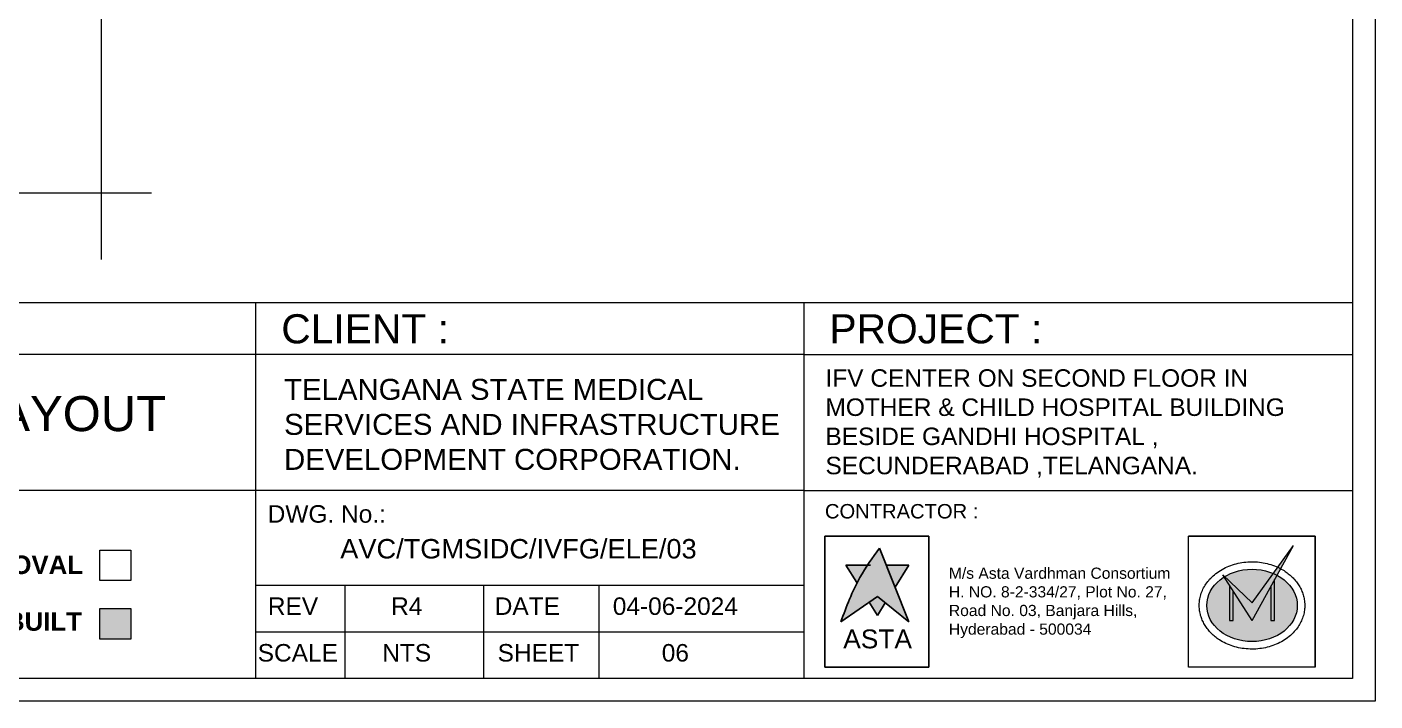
# Model space of a CAD drawing. Extents: x 3552052 to 4102982, y -707811 to -630695.
# Drawn here: x 3740106 to 3753965, y -666235 to -659299 of the extents above; entities that cross this region are included whole.
import ezdxf
from ezdxf.enums import TextEntityAlignment as Align

# ---------------------------------------------------------------- set-up
doc = ezdxf.new("R2010")
doc.units = 0
doc.header["$LTSCALE"] = 6
doc.header["$MEASUREMENT"] = 0
doc.layers.get('0').update_dxf_attribs({"linetype": 'CONTINUOUS', "lineweight": 0})
for name, color, linetype, lineweight in [('0.0', 8, 'CONTINUOUS', 0), ('formate text', 8, 'CONTINUOUS', 0), ('hatch', 252, 'CONTINUOUS', 0), ('MEP_HVAC_TEXT', 7, 'CONTINUOUS', 0), ('TITLE', 7, 'CONTINUOUS', 0), ('WALL', 8, 'CONTINUOUS', 0)]:
    doc.layers.add(name, color=color, linetype=linetype, lineweight=lineweight)
doc.styles.add('ARIAL', font='arial.ttf')
doc.styles.add('FORMATE', font='arialbd.ttf')

# ---------------------------------------------------------------- blocks, each defined once
blk = doc.blocks.new('AAA')
at = {"layer": 'WALL', "color": 8, "linetype": 'ByBlock'}
for p, q in [((3931334.4, -701281.4), (3931334.4, -704423.6)), ((3929955.2, -703738.7), (3931852.6, -703738.7))]:
    blk.add_line(p, q, dxfattribs=at)
blk = doc.blocks.new('IVF-CONTRACTOR')
at = {"lineweight": -3, "true_color": 0x293189}
h = blk.add_hatch(color=177, dxfattribs=at)
h.dxf.hatch_style = 1
edge = h.paths.add_edge_path()
edge.add_spline(control_points=[(3037286, -1386527), (3037185, -1386667), (3036944, -1387001), (3036801, -1387388), (3036719, -1387609)], knot_values=[0, 0, 0, 0, 519.520055, 1226.818077, 1226.818077, 1226.818077, 1226.818077], degree=3, periodic=0)
edge.add_line((3036719, -1387609), (3037255, -1387240))
edge.add_line((3037255, -1387240), (3037717, -1387609))
edge.add_line((3037717, -1387609), (3037286, -1386527))
at = {"lineweight": -3, "true_color": 0xc7c8ca}
h = blk.add_hatch(color=9, dxfattribs=at)
h.dxf.hatch_style = 1
edge = h.paths.add_edge_path()
edge.add_spline(control_points=[(3036953, -1387033), (3036967, -1387008), (3037022, -1386919), (3037088, -1386836), (3037139, -1386779)], knot_values=[3356.588859, 3356.588859, 3356.588859, 3356.588859, 3831.174934, 5081.098827, 5081.098827, 5081.098827, 5081.098827], degree=3, periodic=0)
edge.add_line((3037139, -1386779), (3036793, -1386779))
edge.add_line((3036793, -1386779), (3036953, -1387033))
h.paths.add_polyline_path([(3037717, -1386779), (3037386, -1386779), (3037515, -1387102)])
h.paths.add_polyline_path([(3037370, -1387332), (3037255, -1387240), (3037134, -1387323), (3037255, -1387517)])
at = {"true_color": 0xed1f24}
h = blk.add_hatch(color=240, dxfattribs=at)
h.dxf.hatch_style = 1
edge = h.paths.add_edge_path()
edge.add_line((3042329, -1386921), (3042349, -1386951))
edge.add_ellipse((3042760, -1387369), major_axis=(-665, 0), ratio=0.800236, start_angle=-52.6357, end_angle=-51.8324, ccw=False)
edge.add_line((3042356, -1386946), (3042329, -1386921))
at = {"layer": '0.0', "true_color": 0xed1f24}
h = blk.add_hatch(color=240, dxfattribs=at)
h.dxf.hatch_style = 1
edge = h.paths.add_edge_path()
edge.add_line((3042760, -1387590), (3043125, -1386925))
edge.add_ellipse((3042760, -1387369), major_axis=(-665, 0), ratio=0.800236, start_angle=-123.3804, end_angle=-117.8517)
edge.add_line((3043070, -1386899), (3042760, -1387331))
edge.add_line((3042760, -1387331), (3042356, -1386946))
edge.add_ellipse((3042760, -1387369), major_axis=(-665, 0), ratio=0.800236, start_angle=-52.6357, end_angle=-51.8324)
edge.add_line((3042349, -1386951), (3042760, -1387590))
edge = h.paths.add_edge_path()
edge.add_spline(control_points=[(3043179, -1386828), (3043165, -1386821), (3043150, -1386814), (3043136, -1386807)], knot_values=[-2.156071, -2.156071, -2.156071, -2.156071, -2.090953, -2.090953, -2.090953, -2.090953], degree=3, periodic=0)
edge.add_line((3043136, -1386807), (3043070, -1386899))
edge.add_ellipse((3042760, -1387369), major_axis=(-665, 0), ratio=0.800236, start_angle=-123.3804, end_angle=-117.8517, ccw=False)
edge.add_line((3043125, -1386925), (3043179, -1386828))
edge = h.paths.add_edge_path()
edge.add_line((3043367, -1386486), (3043136, -1386807))
edge.add_spline(control_points=[(3043136, -1386807), (3043150, -1386814), (3043165, -1386821), (3043179, -1386828)], knot_values=[-2.156071, -2.156071, -2.156071, -2.156071, -2.090953, -2.090953, -2.090953, -2.090953], degree=3, periodic=0)
edge.add_line((3043179, -1386828), (3043367, -1386486))
at = {"layer": '0.0', "true_color": 0x139b48}
h = blk.add_hatch(color=114, dxfattribs=at)
h.dxf.hatch_style = 1
edge = h.paths.add_edge_path()
edge.add_ellipse((3042760, -1387369), major_axis=(-665, 0), ratio=0.800236, start_angle=-51.8324, end_angle=236.6196)
edge.add_line((3043125, -1386925), (3043091, -1386988))
edge.add_line((3043091, -1386988), (3043091, -1387590))
edge.add_line((3043091, -1387590), (3043036, -1387590))
edge.add_line((3043036, -1387590), (3043036, -1387088))
edge.add_line((3043036, -1387088), (3042760, -1387590))
edge.add_line((3042760, -1387590), (3042484, -1387160))
edge.add_line((3042484, -1387160), (3042484, -1387590))
edge.add_line((3042484, -1387590), (3042428, -1387590))
edge.add_line((3042428, -1387590), (3042428, -1387075))
edge.add_line((3042428, -1387075), (3042349, -1386951))
edge = h.paths.add_edge_path()
edge.add_ellipse((3042760, -1387369), major_axis=(-665, 0), ratio=0.800236, start_angle=-117.8517, end_angle=-52.6357)
edge.add_line((3042356, -1386946), (3042760, -1387331))
edge.add_line((3042760, -1387331), (3043070, -1386899))
at = {"layer": '0.0', "true_color": 0x000000}
h = blk.add_hatch(color=18, dxfattribs=at)
h.dxf.hatch_style = 1
h.paths.add_polyline_path([(3042484, -1387160), (3042428, -1387075), (3042428, -1387590), (3042484, -1387590)])
h.paths.add_polyline_path([(3043036, -1387590), (3043091, -1387590), (3043091, -1386988), (3043036, -1387088)])
at = {"lineweight": -3}
for p, q in [((3036484, -1386350), (3038013, -1386350)), ((3036484, -1388267), (3036484, -1386350)), ((3036485, -1386350), (3038009, -1386350)), ((3036485, -1388278), (3036485, -1386350)), ((3038013, -1386350), (3038013, -1388267)), ((3041829, -1386350), (3043688, -1386350)), ((3043688, -1386350), (3043688, -1388278)), ((3038011, -1388278), (3036483, -1388278))]:
    blk.add_line(p, q, dxfattribs=at)
at = {"color": 251, "lineweight": -3, "true_color": 0x636466}
for p, q in [((3037717, -1387609), (3037286, -1386527)), ((3036793, -1386779), (3037155, -1386779)), ((3036953, -1387033), (3036793, -1386779)), ((3037386, -1386779), (3037717, -1386779)), ((3037515, -1387102), (3037717, -1386779)), ((3036719, -1387609), (3037255, -1387240)), ((3037255, -1387517), (3037134, -1387323)), ((3037717, -1387609), (3037255, -1387240)), ((3037255, -1387517), (3037370, -1387332))]:
    blk.add_line(p, q, dxfattribs=at)
blk.add_spline([(3036719, -1387609), (3036998, -1386959), (3037286, -1386527)], degree=3, dxfattribs=at)
at = {"layer": '0.0'}
for p, q in [((3036485, -1386350), (3038009, -1386350)), ((3036485, -1388278), (3036485, -1386350)), ((3036485, -1388278), (3036485, -1386350)), ((3036485, -1386350), (3038009, -1386350)), ((3038013, -1386350), (3038013, -1388278)), ((3041829, -1386350), (3043688, -1386350)), ((3041829, -1388278), (3041829, -1386350)), ((3043688, -1386350), (3043688, -1388278)), ((3038009, -1388278), (3036485, -1388278)), ((3043688, -1388278), (3041829, -1388278))]:
    blk.add_line(p, q, dxfattribs=at)
at = {"layer": '0.0', "color": 18, "true_color": 0x000000}
for p, q in [((3042760, -1387590), (3043367, -1386486)), ((3042760, -1387331), (3043367, -1386486)), ((3042760, -1387590), (3042329, -1386921)), ((3042329, -1386921), (3042760, -1387331)), ((3043091, -1387590), (3043091, -1386988)), ((3042428, -1387075), (3042428, -1387590)), ((3042484, -1387590), (3042484, -1387160)), ((3043036, -1387088), (3043036, -1387590)), ((3042428, -1387590), (3042484, -1387590)), ((3043036, -1387590), (3043091, -1387590))]:
    blk.add_line(p, q, dxfattribs=at)
at = {"layer": '0.0'}
blk.add_ellipse((3042760, -1387369), major_axis=(-665, 0), ratio=0.800236, start_param=-3.141592653589793, end_param=3.141592653589793, dxfattribs=at)
blk.add_open_spline([(3043535, -1387369), (3043535, -1387353), (3043534, -1387336), (3043530, -1387296), (3043527, -1387272), (3043516, -1387226), (3043509, -1387202), (3043492, -1387157), (3043483, -1387135), (3043460, -1387092), (3043448, -1387071), (3043420, -1387031), (3043405, -1387011), (3043372, -1386974), (3043355, -1386956), (3043318, -1386922), (3043298, -1386906), (3043258, -1386875), (3043236, -1386861), (3043183, -1386829), (3043150, -1386812), (3043081, -1386783), (3043045, -1386771), (3042972, -1386750), (3042935, -1386742), (3042860, -1386731), (3042821, -1386728), (3042745, -1386726), (3042706, -1386727), (3042630, -1386735), (3042593, -1386741), (3042518, -1386757), (3042482, -1386768), (3042412, -1386794), (3042377, -1386809), (3042312, -1386843), (3042280, -1386862), (3042221, -1386905), (3042194, -1386928), (3042147, -1386974), (3042127, -1386996), (3042091, -1387042), (3042074, -1387067), (3042045, -1387117), (3042033, -1387143), (3042012, -1387197), (3042003, -1387225), (3041992, -1387276), (3041988, -1387299), (3041984, -1387347), (3041984, -1387371), (3041986, -1387418), (3041989, -1387442), (3041997, -1387489), (3042003, -1387512), (3042018, -1387557), (3042026, -1387580), (3042047, -1387623), (3042058, -1387645), (3042084, -1387686), (3042098, -1387706), (3042129, -1387744), (3042145, -1387762), (3042180, -1387798), (3042199, -1387814), (3042238, -1387846), (3042259, -1387861), (3042311, -1387894), (3042343, -1387912), (3042409, -1387944), (3042444, -1387957), (3042515, -1387980), (3042552, -1387989), (3042626, -1388003), (3042664, -1388007), (3042740, -1388012), (3042778, -1388012), (3042854, -1388008), (3042892, -1388003), (3042966, -1387989), (3043003, -1387980), (3043074, -1387958), (3043109, -1387944), (3043175, -1387913), (3043208, -1387895), (3043268, -1387856), (3043297, -1387834), (3043351, -1387787), (3043376, -1387761), (3043416, -1387713), (3043432, -1387690), (3043462, -1387643), (3043475, -1387619), (3043497, -1387569), (3043507, -1387543), (3043522, -1387491), (3043527, -1387464), (3043533, -1387415), (3043535, -1387392), (3043535, -1387369)], degree=3, knots=[-3.141593, -3.141593, -3.141593, -3.141593, -3.06788, -3.06788, -2.960953, -2.960953, -2.854026, -2.854026, -2.747099, -2.747099, -2.640172, -2.640172, -2.533245, -2.533245, -2.426319, -2.426319, -2.319392, -2.319392, -2.212465, -2.212465, -2.059875, -2.059875, -1.907286, -1.907286, -1.754697, -1.754697, -1.602107, -1.602107, -1.449518, -1.449518, -1.296928, -1.296928, -1.144339, -1.144339, -0.99175, -0.99175, -0.83916, -0.83916, -0.686571, -0.686571, -0.558641, -0.558641, -0.43071, -0.43071, -0.30278, -0.30278, -0.17485, -0.17485, -0.068516, -0.068516, 0.037819, 0.037819, 0.144154, 0.144154, 0.250488, 0.250488, 0.356823, 0.356823, 0.463157, 0.463157, 0.569492, 0.569492, 0.675826, 0.675826, 0.782161, 0.782161, 0.888495, 0.888495, 1.039928, 1.039928, 1.191361, 1.191361, 1.342794, 1.342794, 1.494227, 1.494227, 1.64566, 1.64566, 1.797093, 1.797093, 1.948526, 1.948526, 2.099959, 2.099959, 2.251392, 2.251392, 2.402825, 2.402825, 2.554258, 2.554258, 2.675591, 2.675591, 2.796924, 2.796924, 2.918258, 2.918258, 3.039591, 3.039591, 3.141593, 3.141593, 3.141593, 3.141593], dxfattribs=at)
at = {"lineweight": -3, "attachment_point": 1, "style": 'ARIAL'}
for s, width, gutter_width, insert, char_height in [('{\\C256;CONTRACTOR :}', 3919.85, 1060, (3036485, -1385878), 212.06), ('{\\C256;M/s Asta Vardhman Consortium\\PH. NO. 8-2-334/27, Plot No. 27, Road No. 03, Banjara Hills, Hyderabad - 500034}', 3696.75, 822, (3038306, -1386813), 164.38)]:
    blk.add_mtext_dynamic_manual_height_columns(s, width=width, gutter_width=gutter_width, heights=[0], dxfattribs=dict(at, insert=insert, char_height=char_height))
at = {"lineweight": 100, "insert": (3036754, -1387723), "char_height": 276.9, "attachment_point": 1, "style": 'ARIAL'}
blk.add_mtext_dynamic_manual_height_columns('ASTA', width=997.56, gutter_width=254, heights=[0], dxfattribs=at)

msp = doc.modelspace()

# ---------------------------------------------------------------- hatches: boundary and pattern name
at = {"layer": 'MEP_HVAC_TEXT', "linetype": 'ByBlock'}
h = msp.add_hatch(color=1, dxfattribs=at)
h.dxf.hatch_style = 1
h.paths.add_polyline_path([(3740854.7, -665284.1), (3740854.7, -665596.7), (3741173.6, -665596.7), (3741173.6, -665284.1)])

# ---------------------------------------------------------------- linework, layer by layer
for p, q in [((3753732.7, -662135.9), (3732552.7, -662135.9)), ((3742457.8, -666003.3), (3742457.8, -662135.9))]:
    msp.add_line(p, q)
at = {"color": 7}
msp.add_line((3753732.7, -666003.3), (3742457.8, -666003.3), dxfattribs=at)
for points in [[(3753964.5, -634223.7), (3753964.5, -666235.1), (3708883.3, -666235.1), (3708883.3, -634223.7)], [(3753732.7, -634455.5), (3753732.7, -666003.3), (3709115.1, -666003.3), (3709115.1, -634455.5)]]:
    msp.add_lwpolyline(points, close=True)
at = {"layer": '0.0', "color": 7, "lineweight": 15, "elevation": -120}
for points in [[(3740854.7, -664681.1), (3741173.6, -664681.1), (3741173.6, -664993.8), (3740854.7, -664993.8)], [(3740854.7, -665284.1), (3741173.6, -665284.1), (3741173.6, -665596.7), (3740854.7, -665596.7)]]:
    msp.add_lwpolyline(points, close=True, dxfattribs=at)
at = {"layer": 'hatch', "color": 7}
msp.add_line((3753732.7, -662135), (3753732.7, -666003.3), dxfattribs=at)
at = {"layer": 'MEP_HVAC_TEXT', "linetype": 'ByBlock'}
for p, q in [((3748092.8, -662135.9), (3748092.8, -666003.3)), ((3742457.8, -662669), (3735976.1, -662669)), ((3748092.8, -662669), (3742457.8, -662669)), ((3748092.8, -662669), (3753732.7, -662669)), ((3742457.8, -664069.1), (3735976.1, -664069.1)), ((3748092.8, -664069.6), (3742452.9, -664069.1)), ((3748092.8, -664069.6), (3753732.7, -664069.1)), ((3742457.8, -665043.3), (3748092.8, -665043.3)), ((3743373.8, -665043.3), (3743373.8, -666003.3)), ((3744800.6, -665043.3), (3744800.6, -666003.3)), ((3745984.3, -665043.3), (3745984.3, -666003.3)), ((3742457.8, -665523.3), (3748092.8, -665523.3))]:
    msp.add_line(p, q, dxfattribs=at)

# ---------------------------------------------------------------- block references
at = {"color": 0, "linetype": 'ByBlock'}
msp.add_blockref('AAA', (-190466.8, 42732.5), dxfattribs=at)
at = {"color": 240, "true_color": 0xed1f24, "xscale": 0.6996986118333114, "yscale": 0.6996986118333114, "zscale": 0.6996986118333114}
msp.add_blockref('IVF-CONTRACTOR', (1623685.1, 305489.2), dxfattribs=at)

# ---------------------------------------------------------------- texts
at = {"layer": 'formate text', "color": 7, "lineweight": 15, "style": 'FORMATE'}
for s, height, p in [('FOR APPROVAL', 189.849, (3740682.9, -664927.8, -120)), ('AS BUILT', 189.85, (3740671.3, -665511.2, -120))]:
    msp.add_text(s, height=height, dxfattribs=at).set_placement(p, align=Align.RIGHT)
at = {"layer": 'TITLE', "color": 7, "style": 'ARIAL'}
for s, height, p in [('CLIENT :', 300, (3742720.9, -662554.7)), ('PROJECT :', 300, (3748355.8, -662554.7)), ('DWG. No.:', 180, (3742581, -664399.6))]:
    msp.add_text(s, height=height, dxfattribs=at).set_placement(p)
for s, p in [('REV', (3742841.2, -665258.4)), ('R4', (3744011, -665258.4)), ('DATE', (3745250.2, -665258.4)), ('04-06-2024', (3746771.8, -665258.4)), ('SCALE', (3742890.8, -665738.4)), ('NTS', (3744009.9, -665738.4)), ('SHEET', (3745363.9, -665738.4)), ('06', (3746771.8, -665738.4))]:
    msp.add_text(s, height=180, dxfattribs=at).set_placement(p, align=Align.MIDDLE_CENTER)
at = {"layer": 'TITLE', "color": 7, "attachment_point": 1, "style": 'ARIAL'}
for s, insert, char_height in [('\\pxql;IFV CENTER ON SECOND FLOOR IN MOTHER & CHILD HOSPITAL BUILDING BESIDE GANDHI HOSPITAL , SECUNDERABAD ,TELANGANA. ', (3748315.1, -662821.2), 179.9973), ('{\\C256;TELANGANA STATE MEDICAL SERVICES AND INFRASTRUCTURE DEVELOPMENT CORPORATION.}', (3742749.4, -662919.9), 215.997), ('\\pxqc;CABLE TRAY LAYOUT', (3736198.5, -663097.6), 359.995), ('\\pxqc;AVC/TGMSIDC/IVFG/ELE/03', (3742462.8, -664567.8), 200)]:
    msp.add_mtext_dynamic_manual_height_columns(s, width=5392.273, gutter_width=12, heights=[0], dxfattribs=dict(at, insert=insert, char_height=char_height))

doc.saveas('drawing.dxf')
